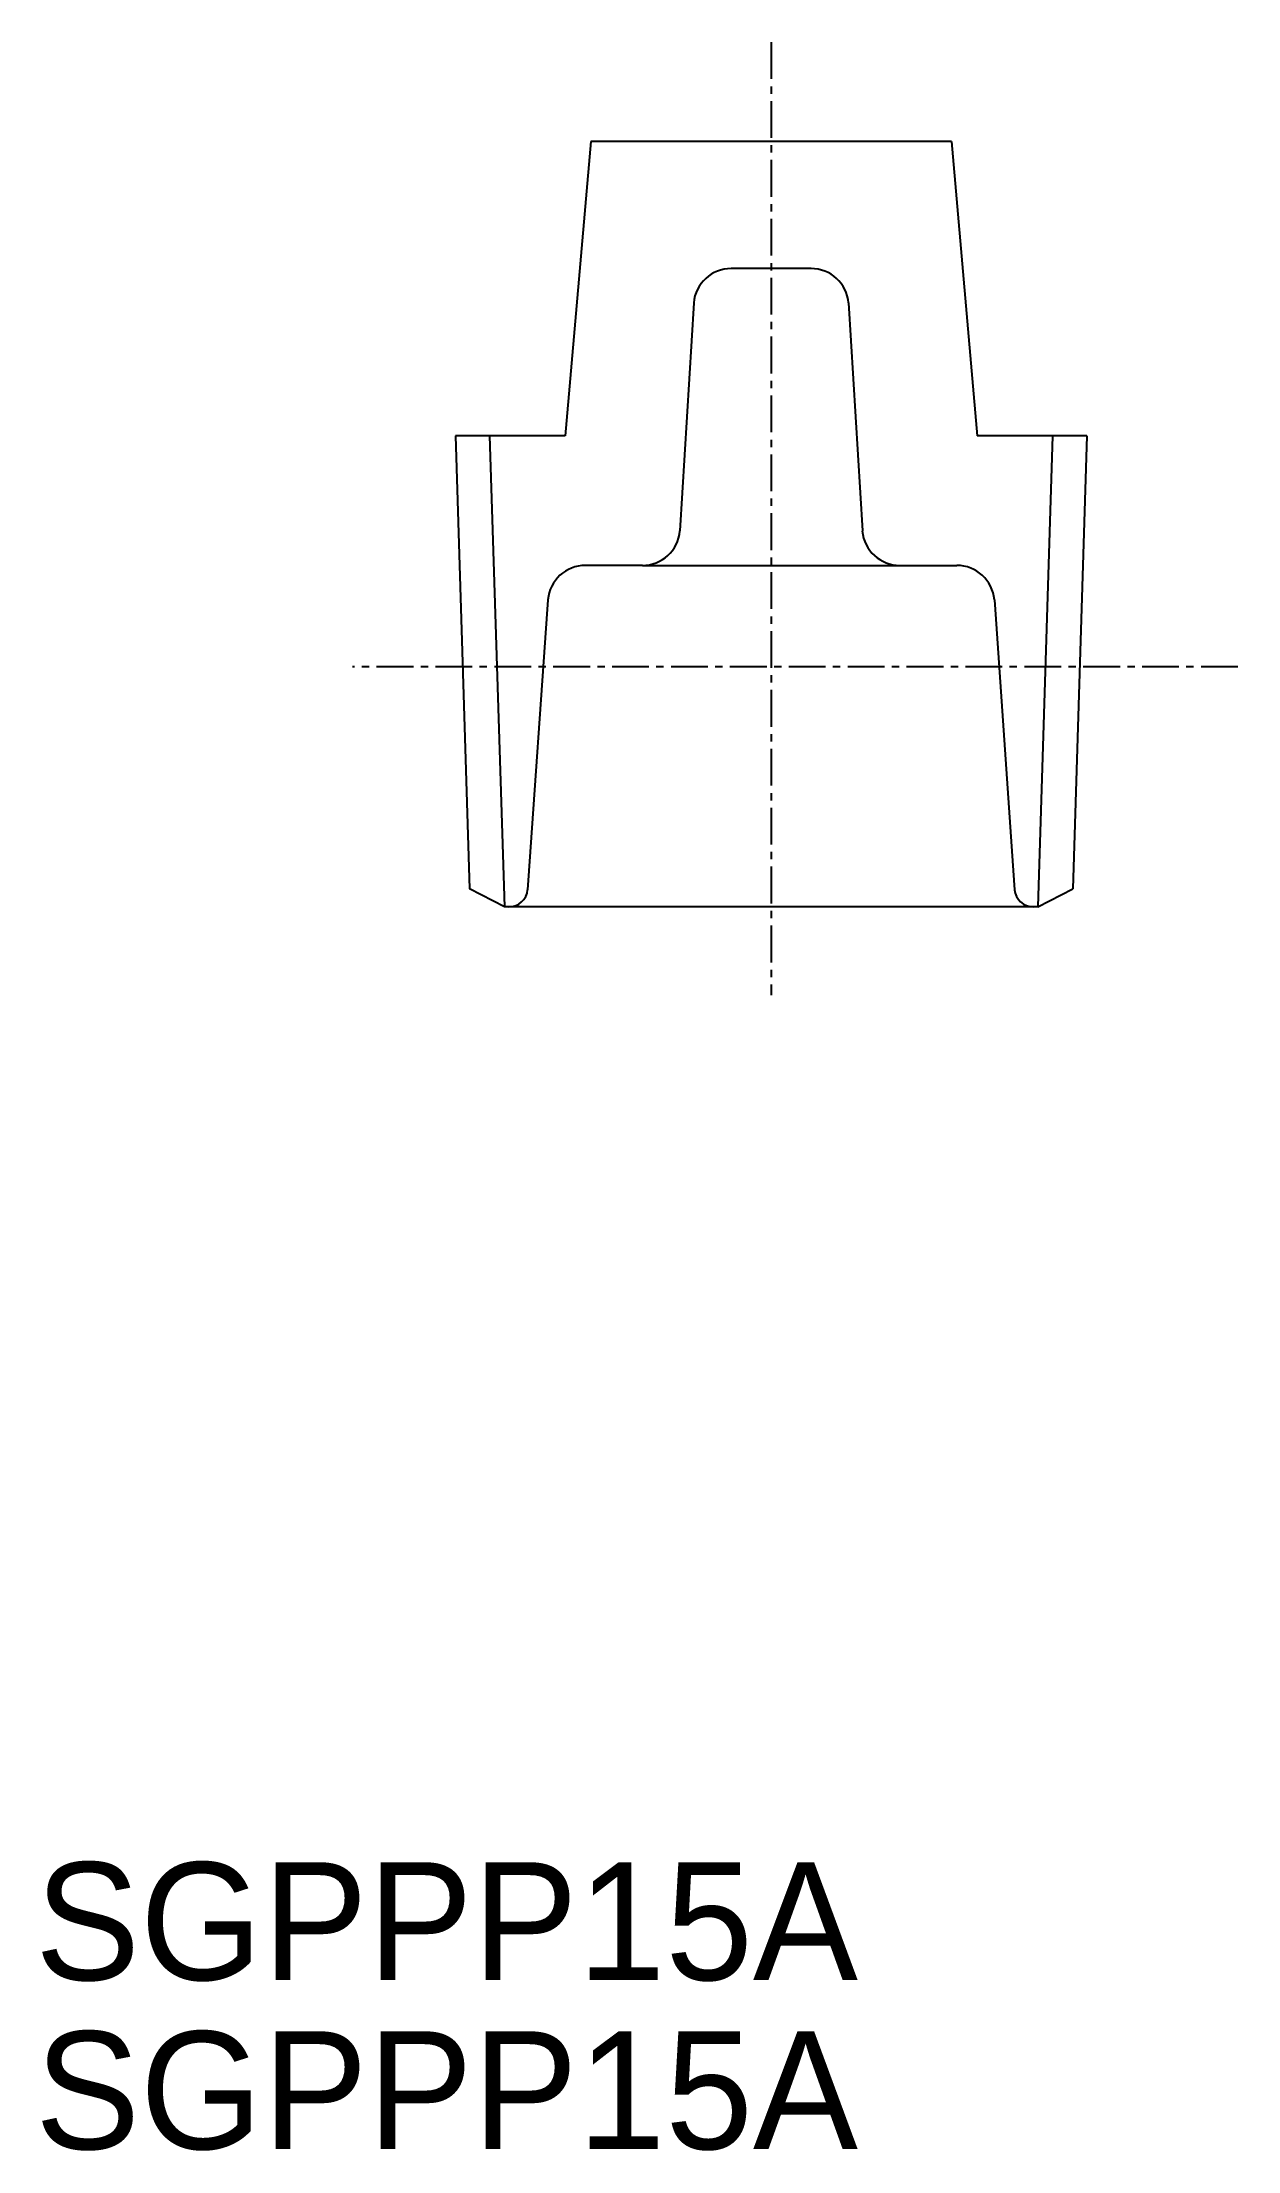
# Model space of a CAD drawing. Extents: x 89.7 to 130.3, y 79.2 to 150.8.
import ezdxf

# ---------------------------------------------------------------- set-up
doc = ezdxf.new("R2010")
doc.units = 0
doc.linetypes.add('CENTER', pattern=[2, 1.25, -0.25, 0.25, -0.25])
doc.layers.get('0').update_dxf_attribs({"linetype": 'CONTINUOUS'})
doc.layers.add('CENTER', color=1, linetype='CENTER')

msp = doc.modelspace()

# ---------------------------------------------------------------- linework, layer by layer
at = {"color": 7, "linetype": 'CONTINUOUS'}
for p, q in [((108.32, 147.4), (107.445, 137.4)), ((120.57, 147.4), (108.32, 147.4)), ((120.57, 147.4), (121.445, 137.4)), ((115.8, 143.08), (113.09, 143.08)), ((111.815, 141.912), (111.347, 134.168)), ((117.076, 141.912), (117.543, 134.168)), ((103.723, 137.4), (104.203, 122.015)), ((107.445, 137.4), (103.723, 137.4)), ((125.168, 137.4), (121.445, 137.4)), ((125.168, 137.4), (124.687, 122.015)), ((110.072, 133), (108.138, 133)), ((110.072, 133), (118.818, 133)), ((118.818, 133), (120.752, 133)), ((106.863, 131.832), (106.176, 121.984)), ((122.028, 131.832), (122.714, 121.984)), ((105.385, 121.4), (104.203, 122.015)), ((123.506, 121.4), (124.687, 122.015)), ((123.506, 121.4), (105.385, 121.4))]:
    msp.add_line(p, q, dxfattribs=at)
at = {"color": 3, "linetype": 'CONTINUOUS'}
for p, q in [((104.885, 137.4), (105.385, 121.4)), ((124.006, 137.4), (123.506, 121.4))]:
    msp.add_line(p, q, dxfattribs=at)
at = {"color": 7, "linetype": 'CONTINUOUS'}
for centre, radius, start, end in [((113.09, 141.8), 1.28, 90, 175), ((115.8, 141.8), 1.28, 5, 90), ((110.072, 134.28), 1.28, 270, 355), ((118.818, 134.28), 1.28, 185, 270), ((108.138, 131.72), 1.28, 90, 175), ((120.752, 131.72), 1.28, 5, 90), ((105.539, 122.04), 0.64, 270, 355), ((123.352, 122.04), 0.64, 185, 270)]:
    msp.add_arc(centre, radius, start, end, dxfattribs=at)
at = {"layer": 'CENTER', "color": 1, "linetype": 'CENTER'}
for p, q in [((114.445, 150.769), (114.445, 118.4)), ((130.295, 129.56), (100.228, 129.56))]:
    msp.add_line(p, q, dxfattribs=at)

# ---------------------------------------------------------------- texts
at = {"color": 7, "linetype": 'CONTINUOUS'}
for p in [(89.446, 84.954), (89.446, 79.213)]:
    msp.add_text('SGPPP15A', height=4, dxfattribs=at).set_placement(p)

doc.saveas('drawing.dxf')
